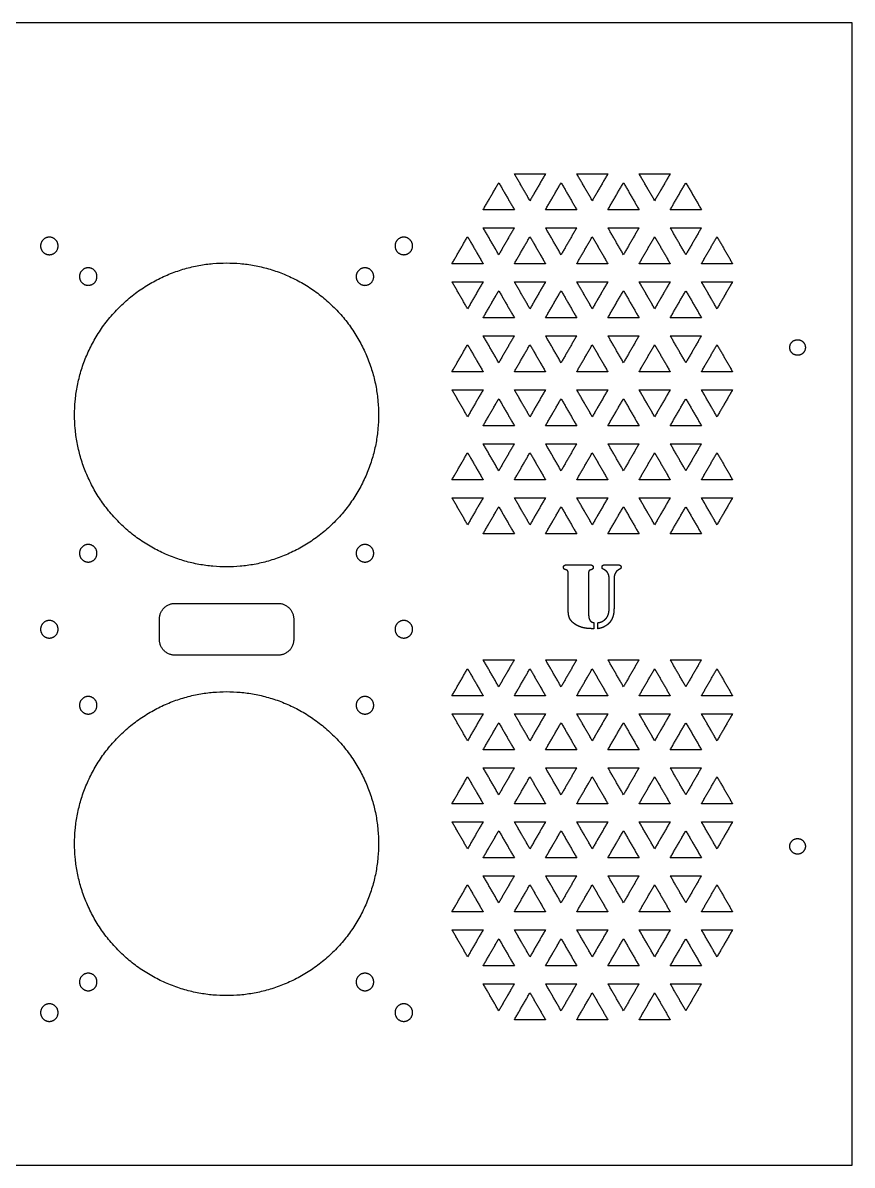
# Model space of a CAD drawing. Header units: millimetres. Extents: x 167 to 633, y 173 to 466.
# Drawn here: x 420.2 to 633, y 173 to 466.1 of the extents above; entities that cross this region are included whole.
import ezdxf

# ---------------------------------------------------------------- set-up
doc = ezdxf.new("R2010")
doc.units = ezdxf.units.MM
doc.layers.add('Make2D$Visible$Curves', color=18, linetype='Continuous', true_color=0x000000)

msp = doc.modelspace()

# ---------------------------------------------------------------- linework, layer by layer
at = {"layer": 'Make2D$Visible$Curves', "color": 18, "lineweight": -3, "true_color": 0x000000}
for points, degree in [([(633.02, 466.09), (473.02, 466.09), (313.02, 466.09)], 2), ([(633.02, 172.99), (633.02, 319.54), (633.02, 466.09)], 2), ([(538.35, 418.15), (540.35, 421.61), (542.35, 425.07)], 2), ([(542.35, 425.07), (544.35, 421.61), (546.35, 418.15)], 2), ([(546.35, 427.38), (550.35, 427.38), (554.35, 427.38)], 2), ([(550.35, 420.46), (548.35, 423.92), (546.35, 427.38)], 2), ([(554.35, 427.38), (552.35, 423.92), (550.35, 420.46)], 2), ([(554.35, 418.15), (556.35, 421.61), (558.35, 425.07)], 2), ([(558.35, 425.07), (560.35, 421.61), (562.35, 418.15)], 2), ([(562.35, 427.38), (566.35, 427.38), (570.35, 427.38)], 2), ([(566.35, 420.46), (564.35, 423.92), (562.35, 427.38)], 2), ([(570.35, 427.38), (568.35, 423.92), (566.35, 420.46)], 2), ([(570.35, 418.15), (572.35, 421.61), (574.35, 425.07)], 2), ([(574.35, 425.07), (576.35, 421.61), (578.35, 418.15)], 2), ([(578.35, 427.38), (582.35, 427.38), (586.35, 427.38)], 2), ([(582.35, 420.46), (580.35, 423.92), (578.35, 427.38)], 2), ([(586.35, 427.38), (584.35, 423.92), (582.35, 420.46)], 2), ([(586.35, 418.15), (588.35, 421.61), (590.35, 425.07)], 2), ([(590.35, 425.07), (592.35, 421.61), (594.35, 418.15)], 2), ([(546.35, 418.15), (542.35, 418.15), (538.35, 418.15)], 2), ([(562.35, 418.15), (558.35, 418.15), (554.35, 418.15)], 2), ([(578.35, 418.15), (574.35, 418.15), (570.35, 418.15)], 2), ([(594.35, 418.15), (590.35, 418.15), (586.35, 418.15)], 2), ([(538.35, 413.53), (542.35, 413.53), (546.35, 413.53)], 2), ([(542.35, 406.6), (540.35, 410.06), (538.35, 413.53)], 2), ([(546.35, 413.53), (544.35, 410.06), (542.35, 406.6)], 2), ([(554.35, 413.53), (558.35, 413.53), (562.35, 413.53)], 2), ([(558.35, 406.6), (556.35, 410.06), (554.35, 413.53)], 2), ([(562.35, 413.53), (560.35, 410.06), (558.35, 406.6)], 2), ([(570.35, 413.53), (574.35, 413.53), (578.35, 413.53)], 2), ([(574.35, 406.6), (572.35, 410.06), (570.35, 413.53)], 2), ([(578.35, 413.53), (576.35, 410.06), (574.35, 406.6)], 2), ([(586.35, 413.53), (590.35, 413.53), (594.35, 413.53)], 2), ([(590.35, 406.6), (588.35, 410.06), (586.35, 413.53)], 2), ([(594.35, 413.53), (592.35, 410.06), (590.35, 406.6)], 2), ([(530.35, 404.29), (532.35, 407.75), (534.35, 411.22)], 2), ([(534.35, 411.22), (536.35, 407.75), (538.35, 404.29)], 2), ([(546.35, 404.29), (548.35, 407.75), (550.35, 411.22)], 2), ([(550.35, 411.22), (552.35, 407.75), (554.35, 404.29)], 2), ([(562.35, 404.29), (564.35, 407.75), (566.35, 411.22)], 2), ([(566.35, 411.22), (568.35, 407.75), (570.35, 404.29)], 2), ([(578.35, 404.29), (580.35, 407.75), (582.35, 411.22)], 2), ([(582.35, 411.22), (584.35, 407.75), (586.35, 404.29)], 2), ([(594.35, 404.29), (596.35, 407.75), (598.35, 411.22)], 2), ([(598.35, 411.22), (600.35, 407.75), (602.35, 404.29)], 2), ([(538.35, 404.29), (534.35, 404.29), (530.35, 404.29)], 2), ([(554.35, 404.29), (550.35, 404.29), (546.35, 404.29)], 2), ([(570.35, 404.29), (566.35, 404.29), (562.35, 404.29)], 2), ([(586.35, 404.29), (582.35, 404.29), (578.35, 404.29)], 2), ([(602.35, 404.29), (598.35, 404.29), (594.35, 404.29)], 2), ([(530.35, 399.67), (534.35, 399.67), (538.35, 399.67)], 2), ([(534.35, 392.74), (532.35, 396.21), (530.35, 399.67)], 2), ([(538.35, 399.67), (536.35, 396.21), (534.35, 392.74)], 2), ([(546.35, 399.67), (550.35, 399.67), (554.35, 399.67)], 2), ([(550.35, 392.74), (548.35, 396.21), (546.35, 399.67)], 2), ([(554.35, 399.67), (552.35, 396.21), (550.35, 392.74)], 2), ([(562.35, 399.67), (566.35, 399.67), (570.35, 399.67)], 2), ([(566.35, 392.74), (564.35, 396.21), (562.35, 399.67)], 2), ([(570.35, 399.67), (568.35, 396.21), (566.35, 392.74)], 2), ([(578.35, 399.67), (582.35, 399.67), (586.35, 399.67)], 2), ([(582.35, 392.74), (580.35, 396.21), (578.35, 399.67)], 2), ([(586.35, 399.67), (584.35, 396.21), (582.35, 392.74)], 2), ([(594.35, 399.67), (598.35, 399.67), (602.35, 399.67)], 2), ([(598.35, 392.74), (596.35, 396.21), (594.35, 399.67)], 2), ([(602.35, 399.67), (600.35, 396.21), (598.35, 392.74)], 2), ([(538.35, 390.43), (540.35, 393.9), (542.35, 397.36)], 2), ([(542.35, 397.36), (544.35, 393.9), (546.35, 390.43)], 2), ([(554.35, 390.43), (556.35, 393.9), (558.35, 397.36)], 2), ([(558.35, 397.36), (560.35, 393.9), (562.35, 390.43)], 2), ([(570.35, 390.43), (572.35, 393.9), (574.35, 397.36)], 2), ([(574.35, 397.36), (576.35, 393.9), (578.35, 390.43)], 2), ([(586.35, 390.43), (588.35, 393.9), (590.35, 397.36)], 2), ([(590.35, 397.36), (592.35, 393.9), (594.35, 390.43)], 2), ([(546.35, 390.43), (542.35, 390.43), (538.35, 390.43)], 2), ([(562.35, 390.43), (558.35, 390.43), (554.35, 390.43)], 2), ([(578.35, 390.43), (574.35, 390.43), (570.35, 390.43)], 2), ([(594.35, 390.43), (590.35, 390.43), (586.35, 390.43)], 2), ([(538.35, 385.81), (542.35, 385.81), (546.35, 385.81)], 2), ([(542.35, 378.89), (540.35, 382.35), (538.35, 385.81)], 2), ([(546.35, 385.81), (544.35, 382.35), (542.35, 378.89)], 2), ([(554.35, 385.81), (558.35, 385.81), (562.35, 385.81)], 2), ([(558.35, 378.89), (556.35, 382.35), (554.35, 385.81)], 2), ([(562.35, 385.81), (560.35, 382.35), (558.35, 378.89)], 2), ([(570.35, 385.81), (574.35, 385.81), (578.35, 385.81)], 2), ([(574.35, 378.89), (572.35, 382.35), (570.35, 385.81)], 2), ([(578.35, 385.81), (576.35, 382.35), (574.35, 378.89)], 2), ([(586.35, 385.81), (590.35, 385.81), (594.35, 385.81)], 2), ([(590.35, 378.89), (588.35, 382.35), (586.35, 385.81)], 2), ([(594.35, 385.81), (592.35, 382.35), (590.35, 378.89)], 2), ([(530.35, 376.58), (532.35, 380.04), (534.35, 383.51)], 2), ([(534.35, 383.51), (536.35, 380.04), (538.35, 376.58)], 2), ([(546.35, 376.58), (548.35, 380.04), (550.35, 383.51)], 2), ([(550.35, 383.51), (552.35, 380.04), (554.35, 376.58)], 2), ([(562.35, 376.58), (564.35, 380.04), (566.35, 383.51)], 2), ([(566.35, 383.51), (568.35, 380.04), (570.35, 376.58)], 2), ([(578.35, 376.58), (580.35, 380.04), (582.35, 383.51)], 2), ([(582.35, 383.51), (584.35, 380.04), (586.35, 376.58)], 2), ([(594.35, 376.58), (596.35, 380.04), (598.35, 383.51)], 2), ([(598.35, 383.51), (600.35, 380.04), (602.35, 376.58)], 2), ([(538.35, 376.58), (534.35, 376.58), (530.35, 376.58)], 2), ([(554.35, 376.58), (550.35, 376.58), (546.35, 376.58)], 2), ([(570.35, 376.58), (566.35, 376.58), (562.35, 376.58)], 2), ([(586.35, 376.58), (582.35, 376.58), (578.35, 376.58)], 2), ([(602.35, 376.58), (598.35, 376.58), (594.35, 376.58)], 2), ([(530.35, 371.96), (534.35, 371.96), (538.35, 371.96)], 2), ([(534.35, 365.03), (532.35, 368.49), (530.35, 371.96)], 2), ([(538.35, 371.96), (536.35, 368.49), (534.35, 365.03)], 2), ([(538.35, 362.72), (540.35, 366.18), (542.35, 369.65)], 2), ([(542.35, 369.65), (544.35, 366.18), (546.35, 362.72)], 2), ([(546.35, 371.96), (550.35, 371.96), (554.35, 371.96)], 2), ([(550.35, 365.03), (548.35, 368.49), (546.35, 371.96)], 2), ([(554.35, 371.96), (552.35, 368.49), (550.35, 365.03)], 2), ([(554.35, 362.72), (556.35, 366.18), (558.35, 369.65)], 2), ([(558.35, 369.65), (560.35, 366.18), (562.35, 362.72)], 2), ([(562.35, 371.96), (566.35, 371.96), (570.35, 371.96)], 2), ([(566.35, 365.03), (564.35, 368.49), (562.35, 371.96)], 2), ([(570.35, 371.96), (568.35, 368.49), (566.35, 365.03)], 2), ([(570.35, 362.72), (572.35, 366.18), (574.35, 369.65)], 2), ([(574.35, 369.65), (576.35, 366.18), (578.35, 362.72)], 2), ([(578.35, 371.96), (582.35, 371.96), (586.35, 371.96)], 2), ([(582.35, 365.03), (580.35, 368.49), (578.35, 371.96)], 2), ([(586.35, 371.96), (584.35, 368.49), (582.35, 365.03)], 2), ([(586.35, 362.72), (588.35, 366.18), (590.35, 369.65)], 2), ([(590.35, 369.65), (592.35, 366.18), (594.35, 362.72)], 2), ([(594.35, 371.96), (598.35, 371.96), (602.35, 371.96)], 2), ([(598.35, 365.03), (596.35, 368.49), (594.35, 371.96)], 2), ([(602.35, 371.96), (600.35, 368.49), (598.35, 365.03)], 2), ([(546.35, 362.72), (542.35, 362.72), (538.35, 362.72)], 2), ([(562.35, 362.72), (558.35, 362.72), (554.35, 362.72)], 2), ([(578.35, 362.72), (574.35, 362.72), (570.35, 362.72)], 2), ([(594.35, 362.72), (590.35, 362.72), (586.35, 362.72)], 2), ([(538.35, 358.1), (542.35, 358.1), (546.35, 358.1)], 2), ([(542.35, 351.17), (540.35, 354.64), (538.35, 358.1)], 2), ([(546.35, 358.1), (544.35, 354.64), (542.35, 351.17)], 2), ([(554.35, 358.1), (558.35, 358.1), (562.35, 358.1)], 2), ([(558.35, 351.17), (556.35, 354.64), (554.35, 358.1)], 2), ([(562.35, 358.1), (560.35, 354.64), (558.35, 351.17)], 2), ([(570.35, 358.1), (574.35, 358.1), (578.35, 358.1)], 2), ([(574.35, 351.17), (572.35, 354.64), (570.35, 358.1)], 2), ([(578.35, 358.1), (576.35, 354.64), (574.35, 351.17)], 2), ([(586.35, 358.1), (590.35, 358.1), (594.35, 358.1)], 2), ([(590.35, 351.17), (588.35, 354.64), (586.35, 358.1)], 2), ([(594.35, 358.1), (592.35, 354.64), (590.35, 351.17)], 2), ([(530.35, 348.86), (532.35, 352.33), (534.35, 355.79)], 2), ([(534.35, 355.79), (536.35, 352.33), (538.35, 348.86)], 2), ([(546.35, 348.86), (548.35, 352.33), (550.35, 355.79)], 2), ([(550.35, 355.79), (552.35, 352.33), (554.35, 348.86)], 2), ([(562.35, 348.86), (564.35, 352.33), (566.35, 355.79)], 2), ([(566.35, 355.79), (568.35, 352.33), (570.35, 348.86)], 2), ([(578.35, 348.86), (580.35, 352.33), (582.35, 355.79)], 2), ([(582.35, 355.79), (584.35, 352.33), (586.35, 348.86)], 2), ([(594.35, 348.86), (596.35, 352.33), (598.35, 355.79)], 2), ([(598.35, 355.79), (600.35, 352.33), (602.35, 348.86)], 2), ([(538.35, 348.86), (534.35, 348.86), (530.35, 348.86)], 2), ([(554.35, 348.86), (550.35, 348.86), (546.35, 348.86)], 2), ([(570.35, 348.86), (566.35, 348.86), (562.35, 348.86)], 2), ([(586.35, 348.86), (582.35, 348.86), (578.35, 348.86)], 2), ([(602.35, 348.86), (598.35, 348.86), (594.35, 348.86)], 2), ([(530.35, 344.25), (534.35, 344.25), (538.35, 344.25)], 2), ([(534.35, 337.32), (532.35, 340.78), (530.35, 344.25)], 2), ([(538.35, 344.25), (536.35, 340.78), (534.35, 337.32)], 2), ([(546.35, 344.25), (550.35, 344.25), (554.35, 344.25)], 2), ([(550.35, 337.32), (548.35, 340.78), (546.35, 344.25)], 2), ([(554.35, 344.25), (552.35, 340.78), (550.35, 337.32)], 2), ([(562.35, 344.25), (566.35, 344.25), (570.35, 344.25)], 2), ([(566.35, 337.32), (564.35, 340.78), (562.35, 344.25)], 2), ([(570.35, 344.25), (568.35, 340.78), (566.35, 337.32)], 2), ([(578.35, 344.25), (582.35, 344.25), (586.35, 344.25)], 2), ([(582.35, 337.32), (580.35, 340.78), (578.35, 344.25)], 2), ([(586.35, 344.25), (584.35, 340.78), (582.35, 337.32)], 2), ([(594.35, 344.25), (598.35, 344.25), (602.35, 344.25)], 2), ([(598.35, 337.32), (596.35, 340.78), (594.35, 344.25)], 2), ([(602.35, 344.25), (600.35, 340.78), (598.35, 337.32)], 2), ([(538.35, 335.01), (540.35, 338.47), (542.35, 341.94)], 2), ([(542.35, 341.94), (544.35, 338.47), (546.35, 335.01)], 2), ([(554.35, 335.01), (556.35, 338.47), (558.35, 341.94)], 2), ([(558.35, 341.94), (560.35, 338.47), (562.35, 335.01)], 2), ([(570.35, 335.01), (572.35, 338.47), (574.35, 341.94)], 2), ([(574.35, 341.94), (576.35, 338.47), (578.35, 335.01)], 2), ([(586.35, 335.01), (588.35, 338.47), (590.35, 341.94)], 2), ([(590.35, 341.94), (592.35, 338.47), (594.35, 335.01)], 2), ([(546.35, 335.01), (542.35, 335.01), (538.35, 335.01)], 2), ([(562.35, 335.01), (558.35, 335.01), (554.35, 335.01)], 2), ([(578.35, 335.01), (574.35, 335.01), (570.35, 335.01)], 2), ([(594.35, 335.01), (590.35, 335.01), (586.35, 335.01)], 2), ([(559.84, 327.04), (562.78, 327.04), (565.71, 327.04)], 2), ([(565.71, 327.04), (565.8, 327.03), (565.88, 327.02), (565.97, 327.01), (566.05, 327), (566.14, 326.99)], 5), ([(569.8, 327.04), (571.25, 327.04), (572.69, 327.04)], 2), ([(560.16, 315.66), (560.16, 317.5), (560.16, 319.35), (560.16, 321.2), (560.16, 323.05), (560.16, 324.9)], 5), ([(565.4, 324.9), (565.4, 322.92), (565.4, 320.94), (565.4, 318.96), (565.4, 316.99), (565.4, 315.01)], 5), ([(570.67, 315.82), (570.67, 317.36), (570.67, 318.9), (570.67, 320.43), (570.67, 321.97), (570.67, 323.51)], 5), ([(571.92, 323.51), (571.92, 321.97), (571.92, 320.43), (571.92, 318.89), (571.92, 317.35), (571.92, 315.81)], 5), ([(459.31, 317.14), (472.52, 317.14), (485.74, 317.14)], 2), ([(455.31, 307.84), (455.31, 310.49), (455.31, 313.14)], 2), ([(489.74, 313.14), (489.74, 310.49), (489.74, 307.84)], 2), ([(566.73, 312.18), (566.73, 311.87), (566.73, 311.56), (566.73, 311.25), (566.73, 310.95), (566.73, 310.64)], 5), ([(567.81, 310.64), (567.81, 310.95), (567.81, 311.25), (567.81, 311.56), (567.81, 311.87), (567.81, 312.18)], 5), ([(569.23, 311.05), (568.98, 310.93), (568.72, 310.83), (568.43, 310.75), (568.13, 310.69), (567.81, 310.64)], 5), ([(571.05, 312.56), (570.79, 312.17), (570.47, 311.82), (570.1, 311.52), (569.68, 311.27), (569.23, 311.05)], 5), ([(566.73, 310.64), (566.67, 310.64), (566.62, 310.64), (566.57, 310.64), (566.52, 310.64), (566.47, 310.64)], 5), ([(485.74, 303.84), (472.52, 303.84), (459.31, 303.84)], 2), ([(538.35, 302.68), (542.35, 302.68), (546.35, 302.68)], 2), ([(542.35, 295.75), (540.35, 299.21), (538.35, 302.68)], 2), ([(546.35, 302.68), (544.35, 299.21), (542.35, 295.75)], 2), ([(554.35, 302.68), (558.35, 302.68), (562.35, 302.68)], 2), ([(558.35, 295.75), (556.35, 299.21), (554.35, 302.68)], 2), ([(562.35, 302.68), (560.35, 299.21), (558.35, 295.75)], 2), ([(570.35, 302.68), (574.35, 302.68), (578.35, 302.68)], 2), ([(574.35, 295.75), (572.35, 299.21), (570.35, 302.68)], 2), ([(578.35, 302.68), (576.35, 299.21), (574.35, 295.75)], 2), ([(586.35, 302.68), (590.35, 302.68), (594.35, 302.68)], 2), ([(590.35, 295.75), (588.35, 299.21), (586.35, 302.68)], 2), ([(594.35, 302.68), (592.35, 299.21), (590.35, 295.75)], 2), ([(530.35, 293.44), (532.35, 296.9), (534.35, 300.37)], 2), ([(534.35, 300.37), (536.35, 296.9), (538.35, 293.44)], 2), ([(546.35, 293.44), (548.35, 296.9), (550.35, 300.37)], 2), ([(550.35, 300.37), (552.35, 296.9), (554.35, 293.44)], 2), ([(562.35, 293.44), (564.35, 296.9), (566.35, 300.37)], 2), ([(566.35, 300.37), (568.35, 296.9), (570.35, 293.44)], 2), ([(578.35, 293.44), (580.35, 296.9), (582.35, 300.37)], 2), ([(582.35, 300.37), (584.35, 296.9), (586.35, 293.44)], 2), ([(594.35, 293.44), (596.35, 296.9), (598.35, 300.37)], 2), ([(598.35, 300.37), (600.35, 296.9), (602.35, 293.44)], 2), ([(538.35, 293.44), (534.35, 293.44), (530.35, 293.44)], 2), ([(554.35, 293.44), (550.35, 293.44), (546.35, 293.44)], 2), ([(570.35, 293.44), (566.35, 293.44), (562.35, 293.44)], 2), ([(586.35, 293.44), (582.35, 293.44), (578.35, 293.44)], 2), ([(602.35, 293.44), (598.35, 293.44), (594.35, 293.44)], 2), ([(530.35, 288.82), (534.35, 288.82), (538.35, 288.82)], 2), ([(534.35, 281.89), (532.35, 285.36), (530.35, 288.82)], 2), ([(538.35, 288.82), (536.35, 285.36), (534.35, 281.89)], 2), ([(546.35, 288.82), (550.35, 288.82), (554.35, 288.82)], 2), ([(550.35, 281.89), (548.35, 285.36), (546.35, 288.82)], 2), ([(554.35, 288.82), (552.35, 285.36), (550.35, 281.89)], 2), ([(562.35, 288.82), (566.35, 288.82), (570.35, 288.82)], 2), ([(566.35, 281.89), (564.35, 285.36), (562.35, 288.82)], 2), ([(570.35, 288.82), (568.35, 285.36), (566.35, 281.89)], 2), ([(578.35, 288.82), (582.35, 288.82), (586.35, 288.82)], 2), ([(582.35, 281.89), (580.35, 285.36), (578.35, 288.82)], 2), ([(586.35, 288.82), (584.35, 285.36), (582.35, 281.89)], 2), ([(594.35, 288.82), (598.35, 288.82), (602.35, 288.82)], 2), ([(598.35, 281.89), (596.35, 285.36), (594.35, 288.82)], 2), ([(602.35, 288.82), (600.35, 285.36), (598.35, 281.89)], 2), ([(538.35, 279.58), (540.35, 283.05), (542.35, 286.51)], 2), ([(542.35, 286.51), (544.35, 283.05), (546.35, 279.58)], 2), ([(554.35, 279.58), (556.35, 283.05), (558.35, 286.51)], 2), ([(558.35, 286.51), (560.35, 283.05), (562.35, 279.58)], 2), ([(570.35, 279.58), (572.35, 283.05), (574.35, 286.51)], 2), ([(574.35, 286.51), (576.35, 283.05), (578.35, 279.58)], 2), ([(586.35, 279.58), (588.35, 283.05), (590.35, 286.51)], 2), ([(590.35, 286.51), (592.35, 283.05), (594.35, 279.58)], 2), ([(546.35, 279.58), (542.35, 279.58), (538.35, 279.58)], 2), ([(562.35, 279.58), (558.35, 279.58), (554.35, 279.58)], 2), ([(578.35, 279.58), (574.35, 279.58), (570.35, 279.58)], 2), ([(594.35, 279.58), (590.35, 279.58), (586.35, 279.58)], 2), ([(530.35, 265.73), (532.35, 269.19), (534.35, 272.65)], 2), ([(534.35, 272.65), (536.35, 269.19), (538.35, 265.73)], 2), ([(538.35, 274.96), (542.35, 274.96), (546.35, 274.96)], 2), ([(542.35, 268.04), (540.35, 271.5), (538.35, 274.96)], 2), ([(546.35, 274.96), (544.35, 271.5), (542.35, 268.04)], 2), ([(546.35, 265.73), (548.35, 269.19), (550.35, 272.65)], 2), ([(550.35, 272.65), (552.35, 269.19), (554.35, 265.73)], 2), ([(554.35, 274.96), (558.35, 274.96), (562.35, 274.96)], 2), ([(558.35, 268.04), (556.35, 271.5), (554.35, 274.96)], 2), ([(562.35, 274.96), (560.35, 271.5), (558.35, 268.04)], 2), ([(562.35, 265.73), (564.35, 269.19), (566.35, 272.65)], 2), ([(566.35, 272.65), (568.35, 269.19), (570.35, 265.73)], 2), ([(570.35, 274.96), (574.35, 274.96), (578.35, 274.96)], 2), ([(574.35, 268.04), (572.35, 271.5), (570.35, 274.96)], 2), ([(578.35, 274.96), (576.35, 271.5), (574.35, 268.04)], 2), ([(578.35, 265.73), (580.35, 269.19), (582.35, 272.65)], 2), ([(582.35, 272.65), (584.35, 269.19), (586.35, 265.73)], 2), ([(586.35, 274.96), (590.35, 274.96), (594.35, 274.96)], 2), ([(590.35, 268.04), (588.35, 271.5), (586.35, 274.96)], 2), ([(594.35, 274.96), (592.35, 271.5), (590.35, 268.04)], 2), ([(594.35, 265.73), (596.35, 269.19), (598.35, 272.65)], 2), ([(598.35, 272.65), (600.35, 269.19), (602.35, 265.73)], 2), ([(538.35, 265.73), (534.35, 265.73), (530.35, 265.73)], 2), ([(554.35, 265.73), (550.35, 265.73), (546.35, 265.73)], 2), ([(570.35, 265.73), (566.35, 265.73), (562.35, 265.73)], 2), ([(586.35, 265.73), (582.35, 265.73), (578.35, 265.73)], 2), ([(602.35, 265.73), (598.35, 265.73), (594.35, 265.73)], 2), ([(530.35, 261.11), (534.35, 261.11), (538.35, 261.11)], 2), ([(534.35, 254.18), (532.35, 257.64), (530.35, 261.11)], 2), ([(538.35, 261.11), (536.35, 257.64), (534.35, 254.18)], 2), ([(546.35, 261.11), (550.35, 261.11), (554.35, 261.11)], 2), ([(550.35, 254.18), (548.35, 257.64), (546.35, 261.11)], 2), ([(554.35, 261.11), (552.35, 257.64), (550.35, 254.18)], 2), ([(562.35, 261.11), (566.35, 261.11), (570.35, 261.11)], 2), ([(566.35, 254.18), (564.35, 257.64), (562.35, 261.11)], 2), ([(570.35, 261.11), (568.35, 257.64), (566.35, 254.18)], 2), ([(578.35, 261.11), (582.35, 261.11), (586.35, 261.11)], 2), ([(582.35, 254.18), (580.35, 257.64), (578.35, 261.11)], 2), ([(586.35, 261.11), (584.35, 257.64), (582.35, 254.18)], 2), ([(594.35, 261.11), (598.35, 261.11), (602.35, 261.11)], 2), ([(598.35, 254.18), (596.35, 257.64), (594.35, 261.11)], 2), ([(602.35, 261.11), (600.35, 257.64), (598.35, 254.18)], 2), ([(538.35, 251.87), (540.35, 255.33), (542.35, 258.8)], 2), ([(542.35, 258.8), (544.35, 255.33), (546.35, 251.87)], 2), ([(554.35, 251.87), (556.35, 255.33), (558.35, 258.8)], 2), ([(558.35, 258.8), (560.35, 255.33), (562.35, 251.87)], 2), ([(570.35, 251.87), (572.35, 255.33), (574.35, 258.8)], 2), ([(574.35, 258.8), (576.35, 255.33), (578.35, 251.87)], 2), ([(586.35, 251.87), (588.35, 255.33), (590.35, 258.8)], 2), ([(590.35, 258.8), (592.35, 255.33), (594.35, 251.87)], 2), ([(546.35, 251.87), (542.35, 251.87), (538.35, 251.87)], 2), ([(562.35, 251.87), (558.35, 251.87), (554.35, 251.87)], 2), ([(578.35, 251.87), (574.35, 251.87), (570.35, 251.87)], 2), ([(594.35, 251.87), (590.35, 251.87), (586.35, 251.87)], 2), ([(538.35, 247.25), (542.35, 247.25), (546.35, 247.25)], 2), ([(542.35, 240.32), (540.35, 243.79), (538.35, 247.25)], 2), ([(546.35, 247.25), (544.35, 243.79), (542.35, 240.32)], 2), ([(554.35, 247.25), (558.35, 247.25), (562.35, 247.25)], 2), ([(558.35, 240.32), (556.35, 243.79), (554.35, 247.25)], 2), ([(562.35, 247.25), (560.35, 243.79), (558.35, 240.32)], 2), ([(570.35, 247.25), (574.35, 247.25), (578.35, 247.25)], 2), ([(574.35, 240.32), (572.35, 243.79), (570.35, 247.25)], 2), ([(578.35, 247.25), (576.35, 243.79), (574.35, 240.32)], 2), ([(586.35, 247.25), (590.35, 247.25), (594.35, 247.25)], 2), ([(590.35, 240.32), (588.35, 243.79), (586.35, 247.25)], 2), ([(594.35, 247.25), (592.35, 243.79), (590.35, 240.32)], 2), ([(530.35, 238.01), (532.35, 241.48), (534.35, 244.94)], 2), ([(534.35, 244.94), (536.35, 241.48), (538.35, 238.01)], 2), ([(546.35, 238.01), (548.35, 241.48), (550.35, 244.94)], 2), ([(550.35, 244.94), (552.35, 241.48), (554.35, 238.01)], 2), ([(562.35, 238.01), (564.35, 241.48), (566.35, 244.94)], 2), ([(566.35, 244.94), (568.35, 241.48), (570.35, 238.01)], 2), ([(578.35, 238.01), (580.35, 241.48), (582.35, 244.94)], 2), ([(582.35, 244.94), (584.35, 241.48), (586.35, 238.01)], 2), ([(594.35, 238.01), (596.35, 241.48), (598.35, 244.94)], 2), ([(598.35, 244.94), (600.35, 241.48), (602.35, 238.01)], 2), ([(538.35, 238.01), (534.35, 238.01), (530.35, 238.01)], 2), ([(554.35, 238.01), (550.35, 238.01), (546.35, 238.01)], 2), ([(570.35, 238.01), (566.35, 238.01), (562.35, 238.01)], 2), ([(586.35, 238.01), (582.35, 238.01), (578.35, 238.01)], 2), ([(602.35, 238.01), (598.35, 238.01), (594.35, 238.01)], 2), ([(530.35, 233.39), (534.35, 233.39), (538.35, 233.39)], 2), ([(534.35, 226.47), (532.35, 229.93), (530.35, 233.39)], 2), ([(538.35, 233.39), (536.35, 229.93), (534.35, 226.47)], 2), ([(546.35, 233.39), (550.35, 233.39), (554.35, 233.39)], 2), ([(550.35, 226.47), (548.35, 229.93), (546.35, 233.39)], 2), ([(554.35, 233.39), (552.35, 229.93), (550.35, 226.47)], 2), ([(562.35, 233.39), (566.35, 233.39), (570.35, 233.39)], 2), ([(566.35, 226.47), (564.35, 229.93), (562.35, 233.39)], 2), ([(570.35, 233.39), (568.35, 229.93), (566.35, 226.47)], 2), ([(578.35, 233.39), (582.35, 233.39), (586.35, 233.39)], 2), ([(582.35, 226.47), (580.35, 229.93), (578.35, 233.39)], 2), ([(586.35, 233.39), (584.35, 229.93), (582.35, 226.47)], 2), ([(594.35, 233.39), (598.35, 233.39), (602.35, 233.39)], 2), ([(598.35, 226.47), (596.35, 229.93), (594.35, 233.39)], 2), ([(602.35, 233.39), (600.35, 229.93), (598.35, 226.47)], 2), ([(538.35, 224.16), (540.35, 227.62), (542.35, 231.08)], 2), ([(542.35, 231.08), (544.35, 227.62), (546.35, 224.16)], 2), ([(554.35, 224.16), (556.35, 227.62), (558.35, 231.08)], 2), ([(558.35, 231.08), (560.35, 227.62), (562.35, 224.16)], 2), ([(570.35, 224.16), (572.35, 227.62), (574.35, 231.08)], 2), ([(574.35, 231.08), (576.35, 227.62), (578.35, 224.16)], 2), ([(586.35, 224.16), (588.35, 227.62), (590.35, 231.08)], 2), ([(590.35, 231.08), (592.35, 227.62), (594.35, 224.16)], 2), ([(546.35, 224.16), (542.35, 224.16), (538.35, 224.16)], 2), ([(562.35, 224.16), (558.35, 224.16), (554.35, 224.16)], 2), ([(578.35, 224.16), (574.35, 224.16), (570.35, 224.16)], 2), ([(594.35, 224.16), (590.35, 224.16), (586.35, 224.16)], 2), ([(538.35, 219.54), (542.35, 219.54), (546.35, 219.54)], 2), ([(542.35, 212.61), (540.35, 216.07), (538.35, 219.54)], 2), ([(546.35, 219.54), (544.35, 216.07), (542.35, 212.61)], 2), ([(546.35, 210.3), (548.35, 213.76), (550.35, 217.23)], 2), ([(550.35, 217.23), (552.35, 213.76), (554.35, 210.3)], 2), ([(554.35, 219.54), (558.35, 219.54), (562.35, 219.54)], 2), ([(558.35, 212.61), (556.35, 216.07), (554.35, 219.54)], 2), ([(562.35, 219.54), (560.35, 216.07), (558.35, 212.61)], 2), ([(562.35, 210.3), (564.35, 213.76), (566.35, 217.23)], 2), ([(566.35, 217.23), (568.35, 213.76), (570.35, 210.3)], 2), ([(570.35, 219.54), (574.35, 219.54), (578.35, 219.54)], 2), ([(574.35, 212.61), (572.35, 216.07), (570.35, 219.54)], 2), ([(578.35, 219.54), (576.35, 216.07), (574.35, 212.61)], 2), ([(578.35, 210.3), (580.35, 213.76), (582.35, 217.23)], 2), ([(582.35, 217.23), (584.35, 213.76), (586.35, 210.3)], 2), ([(586.35, 219.54), (590.35, 219.54), (594.35, 219.54)], 2), ([(590.35, 212.61), (588.35, 216.07), (586.35, 219.54)], 2), ([(594.35, 219.54), (592.35, 216.07), (590.35, 212.61)], 2), ([(554.35, 210.3), (550.35, 210.3), (546.35, 210.3)], 2), ([(570.35, 210.3), (566.35, 210.3), (562.35, 210.3)], 2), ([(586.35, 210.3), (582.35, 210.3), (578.35, 210.3)], 2), ([(313.02, 172.99), (473.02, 172.99), (633.02, 172.99)], 2)]:
    msp.add_open_spline(points, degree=degree, dxfattribs=at)
for points, weights, knots in [([(429.3, 408.85), (429.3, 406.6), (427.05, 406.6), (424.8, 406.6), (424.8, 408.85), (424.8, 411.1), (427.05, 411.1), (429.3, 411.1), (429.3, 408.85)], [1, 0.707106781187, 1, 0.707106781187, 1, 0.707106781187, 1, 0.707106781187, 1], [-14.137167, -14.137167, -14.137167, -10.602875, -10.602875, -7.068583, -7.068583, -3.534292, -3.534292, 0, 0, 0]), ([(515.74, 408.85), (515.74, 411.1), (517.99, 411.1), (520.24, 411.1), (520.24, 408.85), (520.24, 406.6), (517.99, 406.6), (515.74, 406.6), (515.74, 408.85)], [1, 0.707106781187, 1, 0.707106781187, 1, 0.707106781187, 1, 0.707106781187, 1], [0, 0, 0, 3.534292, 3.534292, 7.068583, 7.068583, 10.602875, 10.602875, 14.137167, 14.137167, 14.137167]), ([(472.52, 326.49), (433.52, 326.49), (433.52, 365.49), (433.52, 404.49), (472.52, 404.49)], [1, 0.707106781187, 1, 0.707106781187, 1], [0, 0, 0, 61.261057, 61.261057, 122.522113, 122.522113, 122.522113]), ([(472.52, 404.49), (511.52, 404.49), (511.52, 365.49), (511.52, 326.49), (472.52, 326.49)], [1, 0.707106781187, 1, 0.707106781187, 1], [0, 0, 0, 61.261057, 61.261057, 122.522113, 122.522113, 122.522113]), ([(439.27, 400.99), (439.27, 398.74), (437.02, 398.74), (434.77, 398.74), (434.77, 400.99), (434.77, 403.24), (437.02, 403.24), (439.27, 403.24), (439.27, 400.99)], [1, 0.707106781187, 1, 0.707106781187, 1, 0.707106781187, 1, 0.707106781187, 1], [-14.137167, -14.137167, -14.137167, -10.602875, -10.602875, -7.068583, -7.068583, -3.534292, -3.534292, 0, 0, 0]), ([(510.27, 400.99), (510.27, 398.74), (508.02, 398.74), (505.77, 398.74), (505.77, 400.99), (505.77, 403.24), (508.02, 403.24), (510.27, 403.24), (510.27, 400.99)], [1, 0.707106781187, 1, 0.707106781187, 1, 0.707106781187, 1, 0.707106781187, 1], [-14.137167, -14.137167, -14.137167, -10.602875, -10.602875, -7.068583, -7.068583, -3.534292, -3.534292, 0, 0, 0]), ([(619.02, 380.79), (617.02, 380.79), (617.02, 382.79), (617.02, 384.79), (619.02, 384.79)], [1, 0.707106781187, 1, 0.707106781187, 1], [-6.283185, -6.283185, -6.283185, -3.141593, -3.141593, 0, 0, 0]), ([(619.02, 384.79), (621.02, 384.79), (621.02, 382.79), (621.02, 380.79), (619.02, 380.79)], [1, 0.707106781187, 1, 0.707106781187, 1], [-6.283185, -6.283185, -6.283185, -3.141593, -3.141593, 0, 0, 0]), ([(439.27, 329.99), (439.27, 327.74), (437.02, 327.74), (434.77, 327.74), (434.77, 329.99), (434.77, 332.24), (437.02, 332.24), (439.27, 332.24), (439.27, 329.99)], [1, 0.707106781187, 1, 0.707106781187, 1, 0.707106781187, 1, 0.707106781187, 1], [-14.137167, -14.137167, -14.137167, -10.602875, -10.602875, -7.068583, -7.068583, -3.534292, -3.534292, 0, 0, 0]), ([(510.27, 329.99), (510.27, 327.74), (508.02, 327.74), (505.77, 327.74), (505.77, 329.99), (505.77, 332.24), (508.02, 332.24), (510.27, 332.24), (510.27, 329.99)], [1, 0.707106781187, 1, 0.707106781187, 1, 0.707106781187, 1, 0.707106781187, 1], [-14.137167, -14.137167, -14.137167, -10.602875, -10.602875, -7.068583, -7.068583, -3.534292, -3.534292, 0, 0, 0]), ([(429.3, 310.49), (429.3, 308.24), (427.05, 308.24), (424.8, 308.24), (424.8, 310.49), (424.8, 312.74), (427.05, 312.74), (429.3, 312.74), (429.3, 310.49)], [1, 0.707106781187, 1, 0.707106781187, 1, 0.707106781187, 1, 0.707106781187, 1], [-14.137167, -14.137167, -14.137167, -10.602875, -10.602875, -7.068583, -7.068583, -3.534292, -3.534292, 0, 0, 0]), ([(515.74, 310.49), (515.74, 312.74), (517.99, 312.74), (520.24, 312.74), (520.24, 310.49), (520.24, 308.24), (517.99, 308.24), (515.74, 308.24), (515.74, 310.49)], [1, 0.707106781187, 1, 0.707106781187, 1, 0.707106781187, 1, 0.707106781187, 1], [0, 0, 0, 3.534292, 3.534292, 7.068583, 7.068583, 10.602875, 10.602875, 14.137167, 14.137167, 14.137167]), ([(472.52, 216.49), (433.52, 216.49), (433.52, 255.49), (433.52, 294.49), (472.52, 294.49)], [1, 0.707106781187, 1, 0.707106781187, 1], [0, 0, 0, 61.261057, 61.261057, 122.522113, 122.522113, 122.522113]), ([(439.27, 290.99), (439.27, 288.74), (437.02, 288.74), (434.77, 288.74), (434.77, 290.99), (434.77, 293.24), (437.02, 293.24), (439.27, 293.24), (439.27, 290.99)], [1, 0.707106781187, 1, 0.707106781187, 1, 0.707106781187, 1, 0.707106781187, 1], [-14.137167, -14.137167, -14.137167, -10.602875, -10.602875, -7.068583, -7.068583, -3.534292, -3.534292, 0, 0, 0]), ([(472.52, 294.49), (511.52, 294.49), (511.52, 255.49), (511.52, 216.49), (472.52, 216.49)], [1, 0.707106781187, 1, 0.707106781187, 1], [0, 0, 0, 61.261057, 61.261057, 122.522113, 122.522113, 122.522113]), ([(510.27, 290.99), (510.27, 288.74), (508.02, 288.74), (505.77, 288.74), (505.77, 290.99), (505.77, 293.24), (508.02, 293.24), (510.27, 293.24), (510.27, 290.99)], [1, 0.707106781187, 1, 0.707106781187, 1, 0.707106781187, 1, 0.707106781187, 1], [-14.137167, -14.137167, -14.137167, -10.602875, -10.602875, -7.068583, -7.068583, -3.534292, -3.534292, 0, 0, 0]), ([(619.02, 252.79), (617.02, 252.79), (617.02, 254.79), (617.02, 256.79), (619.02, 256.79)], [1, 0.707106781187, 1, 0.707106781187, 1], [-6.283185, -6.283185, -6.283185, -3.141593, -3.141593, 0, 0, 0]), ([(619.02, 256.79), (621.02, 256.79), (621.02, 254.79), (621.02, 252.79), (619.02, 252.79)], [1, 0.707106781187, 1, 0.707106781187, 1], [-6.283185, -6.283185, -6.283185, -3.141593, -3.141593, 0, 0, 0]), ([(439.27, 219.99), (439.27, 217.74), (437.02, 217.74), (434.77, 217.74), (434.77, 219.99), (434.77, 222.24), (437.02, 222.24), (439.27, 222.24), (439.27, 219.99)], [1, 0.707106781187, 1, 0.707106781187, 1, 0.707106781187, 1, 0.707106781187, 1], [-14.137167, -14.137167, -14.137167, -10.602875, -10.602875, -7.068583, -7.068583, -3.534292, -3.534292, 0, 0, 0]), ([(510.27, 219.99), (510.27, 217.74), (508.02, 217.74), (505.77, 217.74), (505.77, 219.99), (505.77, 222.24), (508.02, 222.24), (510.27, 222.24), (510.27, 219.99)], [1, 0.707106781187, 1, 0.707106781187, 1, 0.707106781187, 1, 0.707106781187, 1], [-14.137167, -14.137167, -14.137167, -10.602875, -10.602875, -7.068583, -7.068583, -3.534292, -3.534292, 0, 0, 0]), ([(429.3, 212.13), (429.3, 209.88), (427.05, 209.88), (424.8, 209.88), (424.8, 212.13), (424.8, 214.38), (427.05, 214.38), (429.3, 214.38), (429.3, 212.13)], [1, 0.707106781187, 1, 0.707106781187, 1, 0.707106781187, 1, 0.707106781187, 1], [0, 0, 0, 3.534292, 3.534292, 7.068583, 7.068583, 10.602875, 10.602875, 14.137167, 14.137167, 14.137167]), ([(515.74, 212.13), (515.74, 214.38), (517.99, 214.38), (520.24, 214.38), (520.24, 212.13), (520.24, 209.88), (517.99, 209.88), (515.74, 209.88), (515.74, 212.13)], [1, 0.707106781187, 1, 0.707106781187, 1, 0.707106781187, 1, 0.707106781187, 1], [-14.137167, -14.137167, -14.137167, -10.602875, -10.602875, -7.068583, -7.068583, -3.534292, -3.534292, 0, 0, 0])]:
    msp.add_rational_spline(points, weights, degree=2, knots=knots, dxfattribs=at)
for points, knots in [([(559.43, 325.79), (559.36, 325.81), (559.3, 325.84), (559.23, 325.88), (559.18, 325.92), (559.13, 325.96), (559.09, 326.01), (559.05, 326.06), (559.02, 326.12), (558.99, 326.18), (558.98, 326.24), (558.97, 326.27), (558.97, 326.31), (558.96, 326.34), (558.96, 326.38), (558.96, 326.42), (558.96, 326.49), (558.97, 326.55), (558.98, 326.62), (559.01, 326.68), (559.04, 326.73), (559.07, 326.77), (559.09, 326.8), (559.12, 326.83), (559.15, 326.86), (559.19, 326.88), (559.27, 326.94), (559.36, 326.98), (559.46, 327.01), (559.57, 327.02), (559.68, 327.03), (559.71, 327.04), (559.75, 327.04), (559.78, 327.04), (559.81, 327.04), (559.84, 327.04)], [19.601021, 19.601021, 19.601021, 19.601021, 19.601021, 19.601021, 19.940926, 19.940926, 19.940926, 19.940926, 19.940926, 20.262876, 20.262876, 20.262876, 20.262876, 20.262876, 20.433466, 20.433466, 20.433466, 20.433466, 20.433466, 20.755169, 20.755169, 20.755169, 20.755169, 20.755169, 20.966467, 20.966467, 20.966467, 20.966467, 20.966467, 21.491224, 21.491224, 21.491224, 21.491224, 21.491224, 21.636863, 21.636863, 21.636863, 21.636863, 21.636863, 21.636863]), ([(560.02, 325.5), (560, 325.54), (559.97, 325.57), (559.94, 325.6), (559.91, 325.62), (559.89, 325.63), (559.87, 325.64), (559.86, 325.65), (559.83, 325.65), (559.81, 325.66), (559.78, 325.67), (559.72, 325.69), (559.65, 325.72), (559.58, 325.74), (559.51, 325.77), (559.43, 325.79)], [18.9407464, 18.9407464, 18.9407464, 18.9407464, 18.9407464, 18.9407464, 19.1313579, 19.1313579, 19.1313579, 19.1313579, 19.1313579, 19.2679964, 19.2679964, 19.2679964, 19.2679964, 19.2679964, 19.6010205, 19.6010205, 19.6010205, 19.6010205, 19.6010205, 19.6010205]), ([(560.16, 324.9), (560.16, 325.01), (560.16, 325.12), (560.14, 325.23), (560.11, 325.33), (560.07, 325.41), (560.06, 325.43), (560.05, 325.45), (560.04, 325.47), (560.03, 325.48), (560.02, 325.5)], [18.3252205, 18.3252205, 18.3252205, 18.3252205, 18.3252205, 18.3252205, 18.8298901, 18.8298901, 18.8298901, 18.8298901, 18.8298901, 18.9407464, 18.9407464, 18.9407464, 18.9407464, 18.9407464, 18.9407464]), ([(565.54, 325.5), (565.5, 325.45), (565.47, 325.39), (565.45, 325.33), (565.43, 325.26), (565.42, 325.19), (565.41, 325.13), (565.4, 325.08), (565.4, 325.02), (565.4, 324.96), (565.4, 324.9)], [30.0590364, 30.0590364, 30.0590364, 30.0590364, 30.0590364, 30.0590364, 30.4068687, 30.4068687, 30.4068687, 30.4068687, 30.4068687, 30.6737883, 30.6737883, 30.6737883, 30.6737883, 30.6737883, 30.6737883]), ([(566.13, 325.79), (566.03, 325.76), (565.94, 325.73), (565.87, 325.7), (565.77, 325.67), (565.71, 325.65), (565.7, 325.64), (565.69, 325.64), (565.68, 325.64), (565.68, 325.63), (565.67, 325.63), (565.64, 325.62), (565.62, 325.6), (565.59, 325.57), (565.56, 325.54), (565.54, 325.5)], [29.3987509, 29.3987509, 29.3987509, 29.3987509, 29.3987509, 29.3987509, 29.8073275, 29.8073275, 29.8073275, 29.8073275, 29.8073275, 29.8684249, 29.8684249, 29.8684249, 29.8684249, 29.8684249, 30.0590364, 30.0590364, 30.0590364, 30.0590364, 30.0590364, 30.0590364]), ([(566.14, 326.99), (566.22, 326.97), (566.29, 326.94), (566.36, 326.89), (566.42, 326.84), (566.47, 326.78), (566.51, 326.73), (566.54, 326.68), (566.57, 326.62), (566.58, 326.56), (566.59, 326.5), (566.59, 326.48), (566.6, 326.47), (566.6, 326.45), (566.6, 326.43), (566.6, 326.42), (566.6, 326.35), (566.59, 326.28), (566.58, 326.21), (566.55, 326.15), (566.52, 326.09), (566.49, 326.03), (566.45, 325.98), (566.41, 325.94), (566.35, 325.9), (566.3, 325.87), (566.26, 325.85), (566.23, 325.83), (566.2, 325.82), (566.16, 325.8), (566.13, 325.79)], [27.785377, 27.785377, 27.785377, 27.785377, 27.785377, 27.785377, 28.176951, 28.176951, 28.176951, 28.176951, 28.176951, 28.487302, 28.487302, 28.487302, 28.487302, 28.487302, 28.566181, 28.566181, 28.566181, 28.566181, 28.566181, 28.898994, 28.898994, 28.898994, 28.898994, 28.898994, 29.221754, 29.221754, 29.221754, 29.221754, 29.221754, 29.398751, 29.398751, 29.398751, 29.398751, 29.398751, 29.398751]), ([(569.44, 325.76), (569.34, 325.81), (569.24, 325.86), (569.15, 325.91), (569.08, 325.97), (569.01, 326.02), (569, 326.03), (568.99, 326.05), (568.98, 326.06), (568.97, 326.07), (568.96, 326.08), (568.92, 326.12), (568.89, 326.18), (568.87, 326.24), (568.86, 326.31), (568.85, 326.38), (568.85, 326.4), (568.85, 326.41), (568.85, 326.43), (568.85, 326.45), (568.85, 326.47), (568.85, 326.54), (568.86, 326.61), (568.87, 326.67), (568.89, 326.73), (568.93, 326.78), (568.95, 326.81), (568.98, 326.84), (569, 326.87), (569.04, 326.89), (569.07, 326.91), (569.13, 326.95), (569.2, 326.97), (569.28, 326.99), (569.36, 327.01), (569.44, 327.02), (569.51, 327.03), (569.58, 327.03), (569.65, 327.04), (569.73, 327.04), (569.8, 327.04)], [33.923195, 33.923195, 33.923195, 33.923195, 33.923195, 33.923195, 34.393923, 34.393923, 34.393923, 34.393923, 34.393923, 34.490546, 34.490546, 34.490546, 34.490546, 34.490546, 34.814398, 34.814398, 34.814398, 34.814398, 34.814398, 34.901804, 34.901804, 34.901804, 34.901804, 34.901804, 35.210795, 35.210795, 35.210795, 35.210795, 35.210795, 35.40976, 35.40976, 35.40976, 35.40976, 35.40976, 35.812894, 35.812894, 35.812894, 35.812894, 35.812894, 36.143371, 36.143371, 36.143371, 36.143371, 36.143371, 36.143371]), ([(570.67, 323.51), (570.67, 323.85), (570.64, 324.19), (570.56, 324.5), (570.43, 324.79), (570.26, 325.04), (570.14, 325.22), (570, 325.38), (569.83, 325.53), (569.64, 325.65), (569.44, 325.75)], [31.244171, 31.244171, 31.244171, 31.244171, 31.244171, 31.244171, 32.811099, 32.811099, 32.811099, 32.811099, 32.811099, 33.919889, 33.919889, 33.919889, 33.919889, 33.919889, 33.919889]), ([(573.03, 325.7), (572.86, 325.61), (572.71, 325.5), (572.57, 325.36), (572.45, 325.22), (572.35, 325.05), (572.32, 325.01), (572.29, 324.97), (572.27, 324.92), (572.24, 324.88), (572.22, 324.83), (572.1, 324.59), (572.01, 324.34), (571.95, 324.07), (571.92, 323.79), (571.92, 323.51)], [41.354056, 41.354056, 41.354056, 41.354056, 41.354056, 41.354056, 42.295111, 42.295111, 42.295111, 42.295111, 42.295111, 42.538056, 42.538056, 42.538056, 42.538056, 42.538056, 43.883015, 43.883015, 43.883015, 43.883015, 43.883015, 43.883015]), ([(572.69, 327.04), (572.79, 327.04), (572.88, 327.04), (572.97, 327.04), (573.05, 327.03), (573.12, 327.03), (573.13, 327.03), (573.15, 327.03), (573.16, 327.03), (573.17, 327.02), (573.18, 327.02), (573.23, 327.02), (573.28, 327), (573.33, 326.99), (573.37, 326.96), (573.42, 326.93)], [38.9631482, 38.9631482, 38.9631482, 38.9631482, 38.9631482, 38.9631482, 39.363318, 39.363318, 39.363318, 39.363318, 39.363318, 39.4414517, 39.4414517, 39.4414517, 39.4414517, 39.4414517, 39.6952201, 39.6952201, 39.6952201, 39.6952201, 39.6952201, 39.6952201]), ([(573.54, 326.02), (573.53, 326), (573.51, 325.99), (573.49, 325.97), (573.46, 325.96), (573.43, 325.94), (573.36, 325.89), (573.29, 325.85), (573.21, 325.8), (573.12, 325.75), (573.03, 325.7)], [40.7689541, 40.7689541, 40.7689541, 40.7689541, 40.7689541, 40.7689541, 40.9551212, 40.9551212, 40.9551212, 40.9551212, 40.9551212, 41.3540559, 41.3540559, 41.3540559, 41.3540559, 41.3540559, 41.3540559]), ([(573.42, 326.93), (573.49, 326.9), (573.55, 326.85), (573.6, 326.8), (573.65, 326.74), (573.68, 326.68), (573.7, 326.63), (573.71, 326.59), (573.72, 326.55), (573.73, 326.5), (573.73, 326.45), (573.73, 326.39), (573.72, 326.33), (573.71, 326.27), (573.69, 326.22), (573.66, 326.17), (573.64, 326.14), (573.62, 326.1), (573.59, 326.07), (573.57, 326.04), (573.54, 326.02)], [39.69522, 39.69522, 39.69522, 39.69522, 39.69522, 39.69522, 40.056689, 40.056689, 40.056689, 40.056689, 40.056689, 40.288428, 40.288428, 40.288428, 40.288428, 40.288428, 40.576447, 40.576447, 40.576447, 40.576447, 40.576447, 40.768954, 40.768954, 40.768954, 40.768954, 40.768954, 40.768954]), ([(560.56, 313.25), (560.42, 313.55), (560.32, 313.88), (560.25, 314.26), (560.2, 314.65), (560.18, 315.06), (560.17, 315.17), (560.17, 315.29), (560.16, 315.41), (560.16, 315.53), (560.16, 315.66)], [6.896622, 6.896622, 6.896622, 6.896622, 6.896622, 6.896622, 8.762736, 8.762736, 8.762736, 8.762736, 8.762736, 9.301932, 9.301932, 9.301932, 9.301932, 9.301932, 9.301932]), ([(565.4, 315.01), (565.4, 314.7), (565.4, 314.4), (565.41, 314.13), (565.42, 313.84), (565.45, 313.61), (565.47, 313.46), (565.5, 313.31), (565.54, 313.17), (565.6, 313.03), (565.67, 312.9)], [40.330088, 40.330088, 40.330088, 40.330088, 40.330088, 40.330088, 41.696276, 41.696276, 41.696276, 41.696276, 41.696276, 42.429893, 42.429893, 42.429893, 42.429893, 42.429893, 42.429893]), ([(567.81, 312.18), (568.18, 312.23), (568.53, 312.32), (568.86, 312.45), (569.17, 312.63), (569.45, 312.85), (569.52, 312.9), (569.59, 312.96), (569.65, 313.02), (569.72, 313.08), (569.78, 313.15), (570.02, 313.39), (570.22, 313.68), (570.37, 313.99), (570.49, 314.33), (570.56, 314.69), (570.61, 314.91), (570.64, 315.13), (570.66, 315.36), (570.67, 315.59), (570.67, 315.82)], [18.704627, 18.704627, 18.704627, 18.704627, 18.704627, 18.704627, 20.461685, 20.461685, 20.461685, 20.461685, 20.461685, 20.900359, 20.900359, 20.900359, 20.900359, 20.900359, 22.677207, 22.677207, 22.677207, 22.677207, 22.677207, 23.74011, 23.74011, 23.74011, 23.74011, 23.74011, 23.74011]), ([(571.92, 315.81), (571.92, 315.3), (571.89, 314.79), (571.81, 314.3), (571.68, 313.83), (571.5, 313.39), (571.42, 313.21), (571.34, 313.04), (571.25, 312.87), (571.16, 312.71), (571.05, 312.56)], [51.398586, 51.398586, 51.398586, 51.398586, 51.398586, 51.398586, 53.796414, 53.796414, 53.796414, 53.796414, 53.796414, 54.748653, 54.748653, 54.748653, 54.748653, 54.748653, 54.748653]), ([(566.47, 310.64), (565.91, 310.64), (565.38, 310.66), (564.86, 310.71), (564.37, 310.79), (563.92, 310.91), (563.46, 311.03), (563.02, 311.18), (562.6, 311.37), (562.2, 311.59), (561.84, 311.85), (561.5, 312.09), (561.19, 312.34), (560.93, 312.63), (560.72, 312.93), (560.56, 313.25)], [45.492585, 45.492585, 45.492585, 45.492585, 45.492585, 45.492585, 48.003085, 48.003085, 48.003085, 48.003085, 48.003085, 50.255745, 50.255745, 50.255745, 50.255745, 50.255745, 52.136002, 52.136002, 52.136002, 52.136002, 52.136002, 52.136002]), ([(565.67, 312.9), (565.72, 312.79), (565.79, 312.69), (565.86, 312.6), (565.93, 312.53), (566.01, 312.48), (566.08, 312.43), (566.17, 312.38), (566.28, 312.33), (566.4, 312.29), (566.53, 312.25), (566.57, 312.23), (566.61, 312.22), (566.65, 312.21), (566.69, 312.19), (566.73, 312.18)], [42.429893, 42.429893, 42.429893, 42.429893, 42.429893, 42.429893, 42.969836, 42.969836, 42.969836, 42.969836, 42.969836, 43.555634, 43.555634, 43.555634, 43.555634, 43.555634, 43.731663, 43.731663, 43.731663, 43.731663, 43.731663, 43.731663])]:
    msp.add_open_spline(points, degree=5, knots=knots, dxfattribs=at)
for points in [[(455.31, 313.14), (455.31, 317.14), (459.31, 317.14)], [(485.74, 317.14), (489.74, 317.14), (489.74, 313.14)], [(459.31, 303.84), (455.31, 303.84), (455.31, 307.84)], [(489.74, 307.84), (489.74, 303.84), (485.74, 303.84)]]:
    msp.add_rational_spline(points, [1, 0.707106781187, 1], degree=2, dxfattribs=at)

doc.saveas('drawing.dxf')
